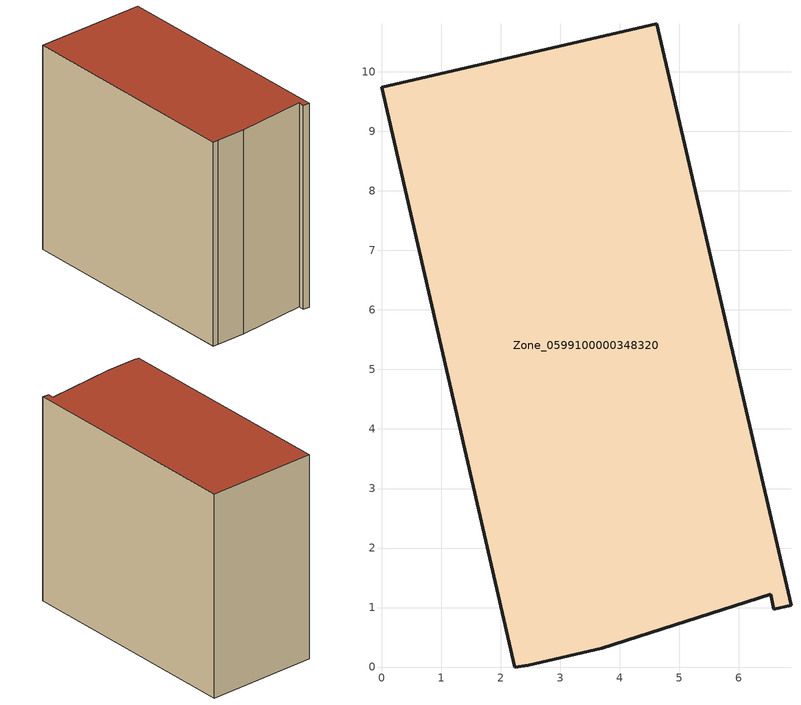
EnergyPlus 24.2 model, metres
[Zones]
Zone_0599100000348320
 floor ground (C_G): 6.59,0.97 6.54,1.22 3.7,0.31 2.47,0.03 2.24,0 0,9.74 4.63,10.81 6.88,1.04 z3.4
 wall outside (C_F): 2.24,0 2.47,0.03 3.7,0.31 6.54,1.22 6.59,0.97 6.88,1.04 4.63,10.81 0,9.74 2.24,0 z3.4:12.25
 roof outside (C_R): 6.54,1.22 6.59,0.97 6.88,1.04 4.63,10.81 0,9.74 2.24,0 2.47,0.03 3.7,0.31 z12.25
[BUILDING]
Pand.0599100000348320: North Axis=0; Terrain=City; Loads Convergence Tolerance Value=0.04; Temperature Convergence Tolerance Value=0.4; Solar Distribution=FullExterior; Maximum Number of Warmup Days=25; Minimum Number of Warmup Days=1
[Site:Location]
Rotterdam.The.Hague.AP_ZH_NLD Design_Conditions: Latitude=51.96; Longitude=4.45; Time Zone=1; Elevation=-4.5
[SITE:GROUNDTEMPERATURE:BUILDINGSURFACE]
18, 18, 18, 18, 18, 18, 18, 18, 18, 18, 18, 18
[MATERIAL] Thermal Absorptance=0.9; Solar Absorptance=0.7; Visible Absorptance=0.7
Name | Roughness | Thickness | Conductivity | Density | Specific Heat
G.TI.1992-2005 | MediumSmooth | 0.15 | 0.06 | 540 | 1210
F.TI.1992-2005 | Rough | 0.3 | 0.12 | 1920 | 840
R.TI.1992-2005 | MediumRough | 0.2 | 0.08 | 1500 | 1000
[CONSTRUCTION]
C_G: G.TI.1992-2005
C_F: F.TI.1992-2005
C_R: R.TI.1992-2005
[ZONE]
Zone_0599100000348320: Type=1; Multiplier=1; Ceiling Height=Autocalculate; Volume=Autocalculate; Floor Area=autocalculate; Part of Total Floor Area=Yes
[ZONEINFILTRATION:DESIGNFLOWRATE]
Infil_Zone_0599100000348320: Zone or ZoneList or Space or SpaceList=Zone_0599100000348320; Schedule=AlwaysOn; Design Flow Rate Calculation Method=Flow/Area; Flow Rate per Floor Area=0.0015; Constant Term Coefficient=1; Temperature Term Coefficient=0; Velocity Term Coefficient=0; Velocity Squared Term Coefficient=0
[HVACTEMPLATE:ZONE:IDEALLOADSAIRSYSTEM]
Zone_0599100000348320: Maximum Heating Supply Air Temperature=50; Minimum Cooling Supply Air Temperature=13; Maximum Heating Supply Air Humidity Ratio=0.0156; Minimum Cooling Supply Air Humidity Ratio=0.0077; Heating Limit=NoLimit; Cooling Limit=NoLimit; Dehumidification Control Type=ConstantSensibleHeatRatio; Cooling Sensible Heat Ratio=0.7; Dehumidification Setpoint=60; Humidification Control Type=None; Humidification Setpoint=30; Outdoor Air Method=None; Outdoor Air Flow Rate per Person=0.00944; Outdoor Air Flow Rate per Zone Floor Area=0; Outdoor Air Flow Rate per Zone=0; Demand Controlled Ventilation Type=None; Outdoor Air Economizer Type=NoEconomizer; Heat Recovery Type=None; Sensible Heat Recovery Effectiveness=0.7; Latent Heat Recovery Effectiveness=0.65
[ZONECONTROL:THERMOSTAT]
ThermostatControl_Zone_0599100000348320: Zone or ZoneList=Zone_0599100000348320; Control Type Schedule=DualSetpointControlType; Control 1=Thermostat_Zone_0599100000348320; Temperature Difference Between Cutout And Setpoint=0
[THERMOSTATSETPOINT:DUALSETPOINT]
Thermostat_Zone_0599100000348320: Heating Setpoint Temperature Schedule=HeatingSetpoint_Zone_0599100000348320; Cooling Setpoint Temperature Schedule=CoolingSetpoint_Zone_0599100000348320
[SCHEDULE:COMPACT]
HeatingSetpoint_Zone_0599100000348320: Through: 12/31, For: AllDays, Until: 24:00, 21
CoolingSetpoint_Zone_0599100000348320: Through: 12/31, For: AllDays, Until: 24:00, 24
DualSetpointControlType: Through: 12/31, For: AllDays, Until: 24:00, 4
AlwaysOn: Through: 12/31, For: AllDays, Until: 24:00, 1
